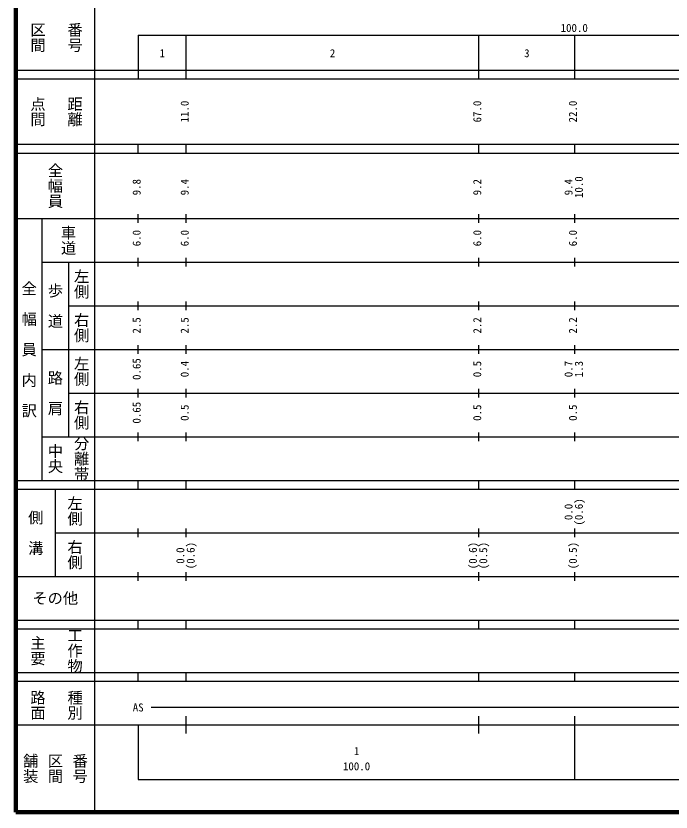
# Model space of a CAD drawing. Units: millimetres on the paper, enlarged 1000 times. Extents: x 40000 to 680000, y 20000 to 380000.
# Drawn here: x 40000 to 190024, y 20000 to 202409 of the extents above; entities that cross this region are included whole.
import ezdxf
from ezdxf.enums import TextEntityAlignment as Align

# ---------------------------------------------------------------- set-up
doc = ezdxf.new("R2010")
doc.units = ezdxf.units.MM
doc.header["$LTSCALE"] = 1000
doc.layers.add('M-TTL', color=2, linetype='Continuous', lineweight=140)
doc.layers.add('M-TTL-BAND', color=7, linetype='Continuous', lineweight=25)
doc.styles.add('@ＭＳ ゴシック', font='')
doc.styles.add('ＭＳ ゴシック', font='')
doc.styles.get('@ＭＳ ゴシック').set_extended_font_data('@MS Gothic')
doc.styles.get('ＭＳ ゴシック').set_extended_font_data('MS Gothic')

msp = doc.modelspace()

# ---------------------------------------------------------------- linework, layer by layer
at = {"layer": 'M-TTL'}
for p, q in [((40000, 380000), (40000, 20000)), ((40000, 20000), (680000, 20000))]:
    msp.add_line(p, q, dxfattribs=at)
at = {"layer": 'M-TTL-BAND'}
for p, q in [((58000, 370000), (58000, 20000)), ((68000, 198000), (579000, 198000)), ((68000, 198000), (68000, 188000)), ((79000, 188000), (79000, 198000)), ((146000, 188000), (146000, 198000)), ((168000, 188000), (168000, 198000)), ((40000, 190000), (579000, 190000)), ((40000, 188000), (579000, 188000)), ((40000, 173000), (579000, 173000)), ((68000, 171000), (68000, 173000)), ((79000, 171000), (79000, 173000)), ((146000, 171000), (146000, 173000)), ((168000, 171000), (168000, 173000)), ((40000, 171000), (579000, 171000)), ((68000, 155000), (68000, 157000)), ((79000, 155000), (79000, 157000)), ((146000, 155000), (146000, 157000)), ((168000, 155000), (168000, 157000)), ((40000, 156000), (579000, 156000)), ((46000, 96000), (46000, 156000)), ((46000, 146000), (579000, 146000)), ((52000, 146000), (52000, 106000)), ((68000, 145000), (68000, 147000)), ((79000, 145000), (79000, 147000)), ((146000, 145000), (146000, 147000)), ((168000, 145000), (168000, 147000)), ((68000, 135000), (68000, 137000)), ((79000, 135000), (79000, 137000)), ((146000, 135000), (146000, 137000)), ((168000, 135000), (168000, 137000)), ((52000, 136000), (579000, 136000)), ((46000, 126000), (579000, 126000)), ((68000, 125000), (68000, 127000)), ((79000, 125000), (79000, 127000)), ((146000, 125000), (146000, 127000)), ((168000, 125000), (168000, 127000)), ((68000, 115000), (68000, 117000)), ((79000, 115000), (79000, 117000)), ((146000, 115000), (146000, 117000)), ((168000, 115000), (168000, 117000)), ((52000, 116000), (579000, 116000)), ((46000, 106000), (579000, 106000)), ((68000, 105000), (68000, 107000)), ((79000, 105000), (79000, 107000)), ((146000, 105000), (146000, 107000)), ((168000, 105000), (168000, 107000)), ((40000, 96000), (579000, 96000)), ((68000, 94000), (68000, 96000)), ((79000, 94000), (79000, 96000)), ((146000, 94000), (146000, 96000)), ((168000, 94000), (168000, 96000)), ((40000, 94000), (579000, 94000)), ((49000, 94000), (49000, 74000)), ((49000, 84000), (579000, 84000)), ((68000, 83000), (68000, 85000)), ((79000, 83000), (79000, 85000)), ((146000, 83000), (146000, 85000)), ((168000, 83000), (168000, 85000)), ((68000, 73000), (68000, 75000)), ((79000, 73000), (79000, 75000)), ((146000, 73000), (146000, 75000)), ((168000, 73000), (168000, 75000)), ((40000, 74000), (579000, 74000)), ((40000, 64000), (579000, 64000)), ((68000, 62000), (68000, 64000)), ((79000, 62000), (79000, 64000)), ((146000, 62000), (146000, 64000)), ((168000, 62000), (168000, 64000)), ((40000, 62000), (579000, 62000)), ((40000, 52000), (579000, 52000)), ((68000, 50000), (68000, 52000)), ((79000, 50000), (79000, 52000)), ((146000, 50000), (146000, 52000)), ((168000, 50000), (168000, 52000)), ((40000, 50000), (579000, 50000)), ((71000, 44000), (565000, 44000)), ((79000, 38000), (79000, 42000)), ((146000, 38000), (146000, 42000)), ((168000, 27500), (168000, 42000)), ((40000, 40000), (579000, 40000)), ((68000, 40000), (68000, 27500)), ((68000, 27500), (579000, 27500))]:
    msp.add_line(p, q, dxfattribs=at)

# ---------------------------------------------------------------- texts
at = {"layer": 'M-TTL-BAND', "style": '@ＭＳ ゴシック'}
for s, p in [('番号', (53500, 197500)), ('区間', (45000, 197500)), ('点間', (45000, 180500)), ('距離', (53500, 180500)), ('全幅員', (49000, 163500)), ('車道', (52000, 151000)), ('左側', (55000, 141000)), ('全\u3000幅\u3000員\u3000内\u3000訳', (43000, 126000)), ('歩\u3000道', (49000, 136000)), ('右側', (55000, 131000)), ('左側', (55000, 121000)), ('路\u3000肩', (49000, 116000)), ('右側', (55000, 111000)), ('分離帯', (55000, 101000)), ('中央', (49000, 101000)), ('左側', (53500, 89000)), ('側\u3000溝', (44500, 84000)), ('右側', (53500, 79000)), ('主要', (45000, 57000)), ('工作物', (53500, 57000)), ('路面', (45000, 44500)), ('種別', (53500, 44500)), ('舗装', (43333, 30000)), ('区間', (49000, 30000)), ('番号', (54667, 30000))]:
    msp.add_text(s, height=2566, rotation=270, dxfattribs=at).set_placement(p, align=Align.MIDDLE_CENTER)
at = {"layer": 'M-TTL-BAND', "style": 'ＭＳ ゴシック'}
for s, p in [('100.0', (167844, 198195)), ('1', (73500, 192405)), ('2', (112500, 192405)), ('3', (157000, 192405)), ('AS', (68000, 42500)), ('1', (118000, 32523)), ('100.0', (118000, 29033))]:
    msp.add_text(s, height=1833, dxfattribs=at).set_placement(p, align=Align.BOTTOM_CENTER)
for s, p in [('11.0', (80099, 180500)), ('67.0', (147099, 180500)), ('22.0', (169000, 180500)), ('9.8', (69099, 163174)), ('9.4', (80099, 163174)), ('9.2', (147099, 163174)), ('9.4', (168000, 163174)), ('10.0', (170370, 163174)), ('6.0', (69099, 151500)), ('6.0', (80099, 151500)), ('6.0', (147099, 151500)), ('6.0', (169000, 151500)), ('2.5', (69099, 131500)), ('2.5', (80099, 131500)), ('2.2', (147099, 131500)), ('2.2', (169000, 131500)), ('0.65', (69099, 121500)), ('0.4', (80099, 121500)), ('0.5', (147099, 121500)), ('0.7', (168000, 121500)), ('1.3', (170370, 121500)), ('0.65', (69099, 111500)), ('0.5', (80099, 111500)), ('0.5', (147099, 111500)), ('0.5', (169000, 111500)), ('(0.6)', (170370, 88764)), ('0.0', (168000, 88764)), ('0.0', (79099, 78764)), ('(0.6)', (81469, 78764)), ('(0.6)', (146099, 78764)), ('(0.5)', (148469, 78764)), ('(0.5)', (169000, 78764))]:
    msp.add_text(s, height=1833, rotation=90, dxfattribs=at).set_placement(p, align=Align.BOTTOM_CENTER)
msp.add_text('その他', height=2566, dxfattribs=at).set_placement((49000, 69000), align=Align.MIDDLE_CENTER)

doc.saveas('drawing.dxf')
